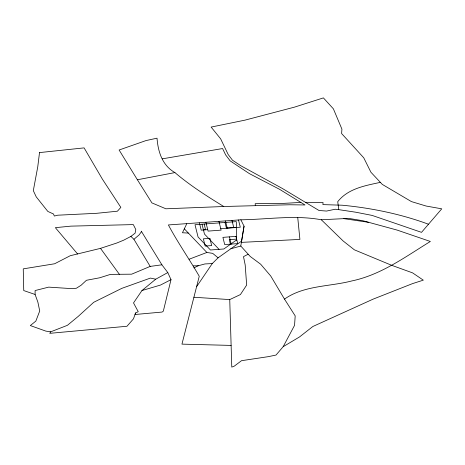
<?xml version="1.0" encoding="UTF-8"?>
<svg xmlns="http://www.w3.org/2000/svg" width="465" height="465" viewBox="0 0 465 465"><rect width="100%" height="100%" fill="white"/><g stroke="black" fill="none" stroke-linecap="round" stroke-linejoin="round"><path stroke-width="0.7" d="M248.107 254.256L243.497 256.634L245.189 264.934L246.659 285.057L240.411 294.572L229.739 299.588L231.779 367.106L234.25 366.164L241.504 360.695L268.34 356.649L276.024 355.051L283.168 346.698L294.554 325.355L295.188 315.886L284.493 299.105L270.723 276.001L260.667 264.219L250.234 256.465L240.789 246.031L244.049 226.188L240.864 219.8L168.382 224.944C177.787 242.625 189.296 259.028 199.253 276.274L181.949 344.129L231.122 345.414M244.049 226.188L241.591 241.132L218.085 257.813L212.267 263.568L196.596 286.696M171.004 279.668L163.32 311.178L162.087 312.062L135.03 314.503L135.588 312.968L138.233 311.684L133.519 302.918L141.953 290.549L155.723 279.209L167.789 272.571L171.004 279.668L160.471 285.068L141.953 290.549M135.588 312.968L133.443 318.874L126.98 326.256L49.767 333.335L50.702 331.83L67.402 325.32L78.248 316.374L93.727 302.285L121.818 288.352L150.439 278.076L155.723 279.209M186.703 223.874L182.443 232.756L188.377 233.075M161.901 264.806L150.183 266.404L133.937 239.301L139.099 234.912L141.296 231.913L141.284 231.163L161.901 264.806L167.789 272.571M50.702 331.83L45.89 331.127L30.324 325.57L35.84 321.094L39.723 310.986L37.863 302.081L35.102 294.467L23.744 290.567L23.25 268.863L54.614 263.771L70.227 255.727L100.51 248.362L116.831 243.003L123.737 240.155L130.898 236.412L135.106 233.168L135.786 229.495L133.316 224.595L70.883 226.135L55.358 227.67L77.62 253.995M283.168 346.698L299.524 336.939L312.829 326.511L373.07 299.158L412.624 283.58L423.319 280.157L412.595 272.879L391.85 265.376L354.365 249.815L343.147 240.975L321.315 219.759C294.769 214.842 267.625 219.457 240.864 219.8M284.493 299.105C304.069 285.278 329.348 286.754 351.709 280.965C381.004 274.867 405.37 256.843 430.352 241.469L397.162 230.094L362.834 220.73L348.721 218.405L321.315 219.759M193.911 267.904L198.253 265.748L204.943 263.94L212.267 263.568M150.183 266.404L131.642 274.181L110.501 274.373L99.62 277.797L86.426 280.29L81.113 285.243L76.4 288.23L72.412 288.678L48.709 287.126L35.096 290.549L35.102 294.467M189.098 259.232L206.873 252.46L212.708 253.361L218.085 257.813M230.838 248.769L240.789 246.031M380.387 182.361C365.077 185.651 348.006 188.581 337.73 201.688L338.782 209.651L355.754 212.214L372.157 215.423L421.517 232.349L441.75 208.832L426.132 206.036L411.409 201.589L382.282 184.396L370.93 172.248L363.746 157.798L341.624 133.56L341.915 129.131L333.388 108.839L323.402 97.894L294.467 107.142L244.939 120.15L211.127 127.079L220.648 138.837L228.187 154.531L232.512 160.239L240.824 165.738L282.296 188.435L319.013 210.494L326.564 211.058L335.155 209.238L338.782 209.651M174.921 172.591C162.332 165.476 158.042 151.788 157.025 138.186L146.039 140.564L119.116 150.003L137.39 179.769L174.921 172.591C190.08 185.5 206.832 196.149 223.764 206.506L289.823 204.769L305.005 204.96L279.57 189.313L249.38 173.619L230.175 160.884L225.659 154.926L222.584 148.544L162.256 158.85M203.414 229.809L205.553 229.646L204.158 224.037M236.371 227.327L226.403 228.077L225.008 222.462M207.721 229.658L201.206 230.152L199.409 222.921M220.753 228.681L240.3 227.205L238.504 219.974M236.482 239.109L229.28 239.649L230.437 244.305M300.878 202.42L281.389 203.496L255.192 203.682L255.32 205.64M241.387 242.375L299.908 239.417L297.745 217.632M223.764 206.506L165.883 208.791L151.91 202.903L137.39 179.769M193.266 265.87L198.253 265.748M305.383 202.304L323.041 202.525L322.913 204.612L342.24 205.216A222.805 123.62 0.1 0 1 380.382 210.779A222.386 123.388 0.1 0 1 427.376 223.822L428.486 224.252M193.905 297.251L229.739 299.588M343.838 218.649L368.722 222.334M130.898 236.412L133.937 239.301M219.05 249.339L204.472 234.064L202.019 224.194M184.326 228.827L206.873 252.46M100.51 248.362L119.371 274.292M231.989 220.468L233.785 227.699M225.473 220.956L227.269 228.187M229.425 236.865L231.221 244.102M218.957 221.445L221.113 230.129L208.082 231.105L205.925 222.427M39.513 152.59L37.764 166.766L33.311 190.656L36.229 196.858L47.837 211.436L53.51 213.999L54.335 216.045L57.712 215.202L96.79 213.296L117.407 211.203L120.842 207.396L102.387 179.147L84.107 147.887L39.513 152.59M236.493 240.01L223.851 248.978L210.459 249.99L198.055 236.981L195.009 224.723L236.319 221.613L236.493 240.01M209.878 238.342L203.362 238.83L205.158 246.061L211.674 245.572L209.878 238.342M235.941 236.377L222.909 237.359L224.705 244.59L237.737 243.608L235.941 236.377"/></g></svg>
